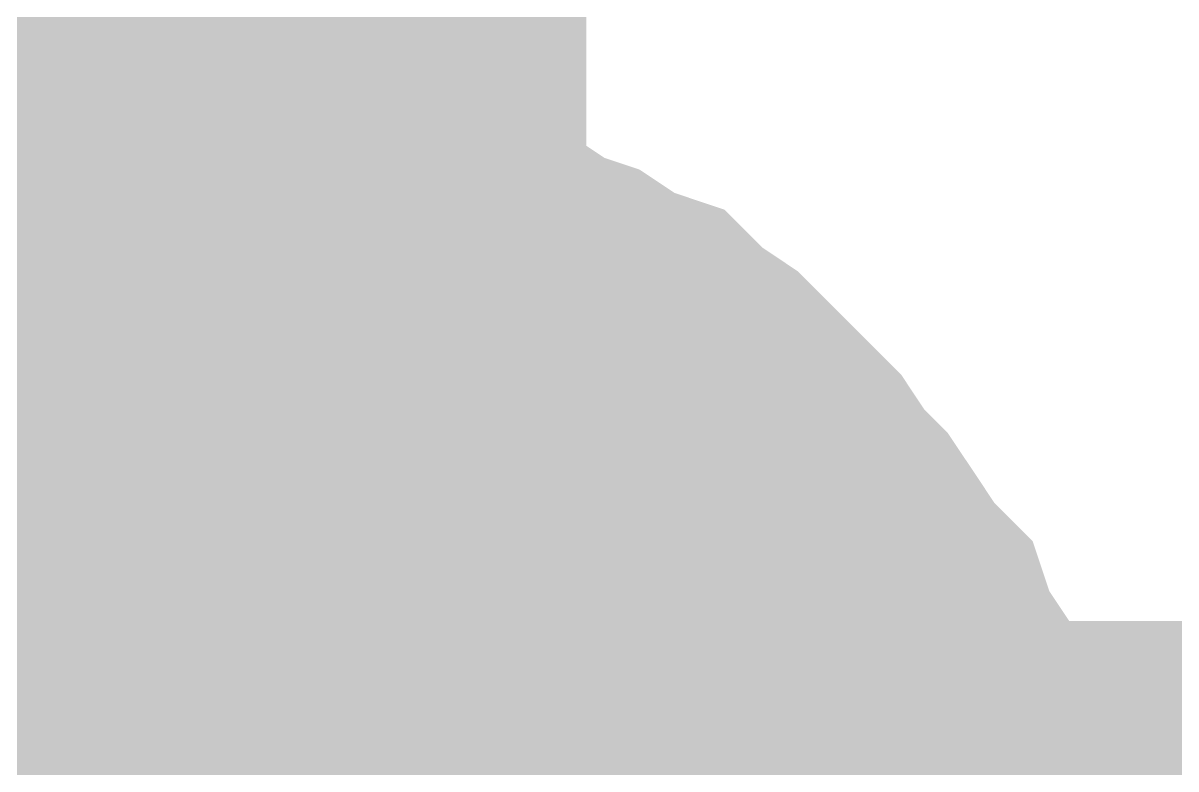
# Model space of a CAD drawing. Header units: inches. Extents: x 0 to 841, y 0 to 594.
# Drawn here: x 147.357 to 148.468, y 537.725 to 538.444 of the extents above; entities that cross this region are included whole.
import ezdxf

# ---------------------------------------------------------------- set-up
doc = ezdxf.new("R2010")
doc.units = ezdxf.units.IN
doc.layers.add('Sheet', color=255, linetype='Continuous')

msp = doc.modelspace()

# ---------------------------------------------------------------- linework, layer by layer
at = {"layer": 'Sheet'}
for points in [[(155.0262, 547.4983, 0.7493, 0.7493, 0), (147.5253, 547.4983, 0.7493, 0.7493, 0), (147.5253, 537.4927, 0.7493, 0.7493, 0)], [(147.1885, 538.1777, 0.2997, 0.2997, 0), (147.2222, 538.2002, 0.2997, 0.2997, 0), (147.2558, 538.2114, 0.2997, 0.2997, 0), (147.3008, 538.2227, 0.2997, 0.2997, 0), (147.3345, 538.2339, 0.2997, 0.2997, 0), (147.3681, 538.2451, 0.2997, 0.2997, 0), (147.4131, 538.2451, 0.2997, 0.2997, 0), (147.4467, 538.2564, 0.2997, 0.2997, 0), (147.4804, 538.2564, 0.2997, 0.2997, 0), (147.5253, 538.2564, 0.2997, 0.2997, 0)], [(147.1885, 538.1777, 0.2997, 0.2997, 0), (147.2222, 538.2002, 0.2997, 0.2997, 0), (147.2558, 538.2114, 0.2997, 0.2997, 0), (147.3008, 538.2227, 0.2997, 0.2997, 0), (147.3345, 538.2339, 0.2997, 0.2997, 0), (147.3681, 538.2451, 0.2997, 0.2997, 0), (147.4131, 538.2451, 0.2997, 0.2997, 0), (147.4467, 538.2564, 0.2997, 0.2997, 0), (147.4804, 538.2564, 0.2997, 0.2997, 0), (147.5253, 538.2564, 0.2997, 0.2997, 0)], [(147.1885, 538.1777, 0.2997, 0.2997, 0), (147.2222, 538.2002, 0.2997, 0.2997, 0), (147.2558, 538.2114, 0.2997, 0.2997, 0), (147.3008, 538.2227, 0.2997, 0.2997, 0), (147.3345, 538.2339, 0.2997, 0.2997, 0), (147.3681, 538.2451, 0.2997, 0.2997, 0), (147.4131, 538.2451, 0.2997, 0.2997, 0), (147.4467, 538.2564, 0.2997, 0.2997, 0), (147.4804, 538.2564, 0.2997, 0.2997, 0), (147.5253, 538.2564, 0.2997, 0.2997, 0)], [(147.1885, 538.1777, 0.2997, 0.2997, 0), (147.2222, 538.2002, 0.2997, 0.2997, 0), (147.2558, 538.2114, 0.2997, 0.2997, 0), (147.3008, 538.2227, 0.2997, 0.2997, 0), (147.3345, 538.2339, 0.2997, 0.2997, 0), (147.3681, 538.2451, 0.2997, 0.2997, 0), (147.4131, 538.2451, 0.2997, 0.2997, 0), (147.4467, 538.2564, 0.2997, 0.2997, 0), (147.4804, 538.2564, 0.2997, 0.2997, 0), (147.5253, 538.2564, 0.2997, 0.2997, 0)], [(147.5253, 538.2564, 0.2997, 0.2997, 0), (147.5253, 538.2564, 0.2997, 0.2997, 0)], [(147.5253, 538.2564, 0.2997, 0.2997, 0), (147.559, 538.2564, 0.2997, 0.2997, 0), (147.6039, 538.2564, 0.2997, 0.2997, 0), (147.6376, 538.2451, 0.2997, 0.2997, 0), (147.6825, 538.2451, 0.2997, 0.2997, 0), (147.7162, 538.2339, 0.2997, 0.2997, 0), (147.7499, 538.2227, 0.2997, 0.2997, 0), (147.7836, 538.2114, 0.2997, 0.2997, 0), (147.8173, 538.2002, 0.2997, 0.2997, 0), (147.851, 538.1777, 0.2997, 0.2997, 0), (147.8847, 538.1665, 0.2997, 0.2997, 0), (147.9184, 538.1441, 0.2997, 0.2997, 0), (147.952, 538.1328, 0.2997, 0.2997, 0), (147.9745, 538.1104, 0.2997, 0.2997, 0), (148.0082, 538.0879, 0.2997, 0.2997, 0), (148.0419, 538.0542, 0.2997, 0.2997, 0), (148.0643, 538.0318, 0.2997, 0.2997, 0), (148.0868, 538.0093, 0.2997, 0.2997, 0), (148.1092, 537.9756, 0.2997, 0.2997, 0), (148.1317, 537.9532, 0.2997, 0.2997, 0), (148.1542, 537.9195, 0.2997, 0.2997, 0), (148.1766, 537.8858, 0.2997, 0.2997, 0), (148.1991, 537.8633, 0.2997, 0.2997, 0), (148.2103, 537.8296, 0.2997, 0.2997, 0), (148.2328, 537.7959, 0.2997, 0.2997, 0), (148.244, 537.7623, 0.2997, 0.2997, 0), (148.2552, 537.7173, 0.2997, 0.2997, 0), (148.2664, 537.6836, 0.2997, 0.2997, 0), (148.2777, 537.65, 0.2997, 0.2997, 0), (148.2777, 537.605, 0.2997, 0.2997, 0), (148.2889, 537.5713, 0.2997, 0.2997, 0)], [(147.5253, 538.2564, 0.2997, 0.2997, 0), (147.5253, 538.2564, 0.2997, 0.2997, 0)], [(147.5253, 538.2564, 0.2997, 0.2997, 0), (147.559, 538.2564, 0.2997, 0.2997, 0), (147.6039, 538.2564, 0.2997, 0.2997, 0), (147.6376, 538.2451, 0.2997, 0.2997, 0), (147.6825, 538.2451, 0.2997, 0.2997, 0), (147.7162, 538.2339, 0.2997, 0.2997, 0), (147.7499, 538.2227, 0.2997, 0.2997, 0), (147.7836, 538.2114, 0.2997, 0.2997, 0), (147.8173, 538.2002, 0.2997, 0.2997, 0), (147.851, 538.1777, 0.2997, 0.2997, 0), (147.8847, 538.1665, 0.2997, 0.2997, 0), (147.9184, 538.1441, 0.2997, 0.2997, 0), (147.952, 538.1328, 0.2997, 0.2997, 0), (147.9745, 538.1104, 0.2997, 0.2997, 0), (148.0082, 538.0879, 0.2997, 0.2997, 0), (148.0419, 538.0542, 0.2997, 0.2997, 0), (148.0643, 538.0318, 0.2997, 0.2997, 0), (148.0868, 538.0093, 0.2997, 0.2997, 0), (148.1092, 537.9756, 0.2997, 0.2997, 0), (148.1317, 537.9532, 0.2997, 0.2997, 0), (148.1542, 537.9195, 0.2997, 0.2997, 0), (148.1766, 537.8858, 0.2997, 0.2997, 0), (148.1991, 537.8633, 0.2997, 0.2997, 0), (148.2103, 537.8296, 0.2997, 0.2997, 0), (148.2328, 537.7959, 0.2997, 0.2997, 0), (148.244, 537.7623, 0.2997, 0.2997, 0), (148.2552, 537.7173, 0.2997, 0.2997, 0), (148.2664, 537.6836, 0.2997, 0.2997, 0), (148.2777, 537.65, 0.2997, 0.2997, 0), (148.2777, 537.605, 0.2997, 0.2997, 0), (148.2889, 537.5713, 0.2997, 0.2997, 0)], [(147.5253, 538.2564, 0.2997, 0.2997, 0), (147.5253, 538.2564, 0.2997, 0.2997, 0)], [(147.5253, 538.2564, 0.2997, 0.2997, 0), (147.559, 538.2564, 0.2997, 0.2997, 0), (147.6039, 538.2564, 0.2997, 0.2997, 0), (147.6376, 538.2451, 0.2997, 0.2997, 0), (147.6825, 538.2451, 0.2997, 0.2997, 0), (147.7162, 538.2339, 0.2997, 0.2997, 0), (147.7499, 538.2227, 0.2997, 0.2997, 0), (147.7836, 538.2114, 0.2997, 0.2997, 0), (147.8173, 538.2002, 0.2997, 0.2997, 0), (147.851, 538.1777, 0.2997, 0.2997, 0), (147.8847, 538.1665, 0.2997, 0.2997, 0), (147.9184, 538.1441, 0.2997, 0.2997, 0), (147.952, 538.1328, 0.2997, 0.2997, 0), (147.9745, 538.1104, 0.2997, 0.2997, 0), (148.0082, 538.0879, 0.2997, 0.2997, 0), (148.0419, 538.0542, 0.2997, 0.2997, 0), (148.0643, 538.0318, 0.2997, 0.2997, 0), (148.0868, 538.0093, 0.2997, 0.2997, 0), (148.1092, 537.9756, 0.2997, 0.2997, 0), (148.1317, 537.9532, 0.2997, 0.2997, 0), (148.1542, 537.9195, 0.2997, 0.2997, 0), (148.1766, 537.8858, 0.2997, 0.2997, 0), (148.1991, 537.8633, 0.2997, 0.2997, 0), (148.2103, 537.8296, 0.2997, 0.2997, 0), (148.2328, 537.7959, 0.2997, 0.2997, 0), (148.244, 537.7623, 0.2997, 0.2997, 0), (148.2552, 537.7173, 0.2997, 0.2997, 0), (148.2664, 537.6836, 0.2997, 0.2997, 0), (148.2777, 537.65, 0.2997, 0.2997, 0), (148.2777, 537.605, 0.2997, 0.2997, 0), (148.2889, 537.5713, 0.2997, 0.2997, 0)], [(147.5253, 538.2564, 0.2997, 0.2997, 0), (147.5253, 538.2564, 0.2997, 0.2997, 0)], [(147.5253, 538.2564, 0.2997, 0.2997, 0), (147.559, 538.2564, 0.2997, 0.2997, 0), (147.6039, 538.2564, 0.2997, 0.2997, 0), (147.6376, 538.2451, 0.2997, 0.2997, 0), (147.6825, 538.2451, 0.2997, 0.2997, 0), (147.7162, 538.2339, 0.2997, 0.2997, 0), (147.7499, 538.2227, 0.2997, 0.2997, 0), (147.7836, 538.2114, 0.2997, 0.2997, 0), (147.8173, 538.2002, 0.2997, 0.2997, 0), (147.851, 538.1777, 0.2997, 0.2997, 0), (147.8847, 538.1665, 0.2997, 0.2997, 0), (147.9184, 538.1441, 0.2997, 0.2997, 0), (147.952, 538.1328, 0.2997, 0.2997, 0), (147.9745, 538.1104, 0.2997, 0.2997, 0), (148.0082, 538.0879, 0.2997, 0.2997, 0), (148.0419, 538.0542, 0.2997, 0.2997, 0), (148.0643, 538.0318, 0.2997, 0.2997, 0), (148.0868, 538.0093, 0.2997, 0.2997, 0), (148.1092, 537.9756, 0.2997, 0.2997, 0), (148.1317, 537.9532, 0.2997, 0.2997, 0), (148.1542, 537.9195, 0.2997, 0.2997, 0), (148.1766, 537.8858, 0.2997, 0.2997, 0), (148.1991, 537.8633, 0.2997, 0.2997, 0), (148.2103, 537.8296, 0.2997, 0.2997, 0), (148.2328, 537.7959, 0.2997, 0.2997, 0), (148.244, 537.7623, 0.2997, 0.2997, 0), (148.2552, 537.7173, 0.2997, 0.2997, 0), (148.2664, 537.6836, 0.2997, 0.2997, 0), (148.2777, 537.65, 0.2997, 0.2997, 0), (148.2777, 537.605, 0.2997, 0.2997, 0), (148.2889, 537.5713, 0.2997, 0.2997, 0)], [(147.3008, 538.2227, 0.0991, 0.0991, 0), (147.3345, 538.2339, 0.0991, 0.0991, 0), (147.3681, 538.2451, 0.0991, 0.0991, 0), (147.4131, 538.2451, 0.0991, 0.0991, 0), (147.4467, 538.2564, 0.0991, 0.0991, 0), (147.4804, 538.2564, 0.0991, 0.0991, 0), (147.5253, 538.2564, 0.0991, 0.0991, 0)], [(147.3008, 538.2227, 0.0991, 0.0991, 0), (147.3345, 538.2339, 0.0991, 0.0991, 0), (147.3681, 538.2451, 0.0991, 0.0991, 0), (147.4131, 538.2451, 0.0991, 0.0991, 0), (147.4467, 538.2564, 0.0991, 0.0991, 0), (147.4804, 538.2564, 0.0991, 0.0991, 0), (147.5253, 538.2564, 0.0991, 0.0991, 0)], [(147.3008, 538.2227, 0.0991, 0.0991, 0), (147.3345, 538.2339, 0.0991, 0.0991, 0), (147.3681, 538.2451, 0.0991, 0.0991, 0), (147.4131, 538.2451, 0.0991, 0.0991, 0), (147.4467, 538.2564, 0.0991, 0.0991, 0), (147.4804, 538.2564, 0.0991, 0.0991, 0), (147.5253, 538.2564, 0.0991, 0.0991, 0)], [(147.3008, 538.2227, 0.0991, 0.0991, 0), (147.3345, 538.2339, 0.0991, 0.0991, 0), (147.3681, 538.2451, 0.0991, 0.0991, 0), (147.4131, 538.2451, 0.0991, 0.0991, 0), (147.4467, 538.2564, 0.0991, 0.0991, 0), (147.4804, 538.2564, 0.0991, 0.0991, 0), (147.5253, 538.2564, 0.0991, 0.0991, 0)], [(147.5253, 538.2564, 0.0991, 0.0991, 0), (147.5253, 538.2564, 0.0991, 0.0991, 0)], [(147.5253, 538.2564, 0.0991, 0.0991, 0), (147.559, 538.2564, 0.0991, 0.0991, 0), (147.6039, 538.2564, 0.0991, 0.0991, 0), (147.6376, 538.2451, 0.0991, 0.0991, 0), (147.6825, 538.2451, 0.0991, 0.0991, 0), (147.7162, 538.2339, 0.0991, 0.0991, 0), (147.7499, 538.2227, 0.0991, 0.0991, 0), (147.7836, 538.2114, 0.0991, 0.0991, 0), (147.8173, 538.2002, 0.0991, 0.0991, 0), (147.851, 538.1777, 0.0991, 0.0991, 0), (147.8847, 538.1665, 0.0991, 0.0991, 0), (147.9184, 538.1441, 0.0991, 0.0991, 0), (147.952, 538.1328, 0.0991, 0.0991, 0), (147.9745, 538.1104, 0.0991, 0.0991, 0), (148.0082, 538.0879, 0.0991, 0.0991, 0), (148.0419, 538.0542, 0.0991, 0.0991, 0), (148.0643, 538.0318, 0.0991, 0.0991, 0), (148.0868, 538.0093, 0.0991, 0.0991, 0), (148.1092, 537.9756, 0.0991, 0.0991, 0), (148.1317, 537.9532, 0.0991, 0.0991, 0), (148.1542, 537.9195, 0.0991, 0.0991, 0), (148.1766, 537.8858, 0.0991, 0.0991, 0), (148.1991, 537.8633, 0.0991, 0.0991, 0), (148.2103, 537.8296, 0.0991, 0.0991, 0), (148.2328, 537.7959, 0.0991, 0.0991, 0), (148.244, 537.7623, 0.0991, 0.0991, 0), (148.2552, 537.7173, 0.0991, 0.0991, 0), (148.2664, 537.6836, 0.0991, 0.0991, 0), (148.2777, 537.65, 0.0991, 0.0991, 0)], [(147.5253, 538.2564, 0.0991, 0.0991, 0), (147.5253, 538.2564, 0.0991, 0.0991, 0)], [(147.5253, 538.2564, 0.0991, 0.0991, 0), (147.559, 538.2564, 0.0991, 0.0991, 0), (147.6039, 538.2564, 0.0991, 0.0991, 0), (147.6376, 538.2451, 0.0991, 0.0991, 0), (147.6825, 538.2451, 0.0991, 0.0991, 0), (147.7162, 538.2339, 0.0991, 0.0991, 0), (147.7499, 538.2227, 0.0991, 0.0991, 0), (147.7836, 538.2114, 0.0991, 0.0991, 0), (147.8173, 538.2002, 0.0991, 0.0991, 0), (147.851, 538.1777, 0.0991, 0.0991, 0), (147.8847, 538.1665, 0.0991, 0.0991, 0), (147.9184, 538.1441, 0.0991, 0.0991, 0), (147.952, 538.1328, 0.0991, 0.0991, 0), (147.9745, 538.1104, 0.0991, 0.0991, 0), (148.0082, 538.0879, 0.0991, 0.0991, 0), (148.0419, 538.0542, 0.0991, 0.0991, 0), (148.0643, 538.0318, 0.0991, 0.0991, 0), (148.0868, 538.0093, 0.0991, 0.0991, 0), (148.1092, 537.9756, 0.0991, 0.0991, 0), (148.1317, 537.9532, 0.0991, 0.0991, 0), (148.1542, 537.9195, 0.0991, 0.0991, 0), (148.1766, 537.8858, 0.0991, 0.0991, 0), (148.1991, 537.8633, 0.0991, 0.0991, 0), (148.2103, 537.8296, 0.0991, 0.0991, 0), (148.2328, 537.7959, 0.0991, 0.0991, 0), (148.244, 537.7623, 0.0991, 0.0991, 0), (148.2552, 537.7173, 0.0991, 0.0991, 0), (148.2664, 537.6836, 0.0991, 0.0991, 0), (148.2777, 537.65, 0.0991, 0.0991, 0)], [(147.5253, 538.2564, 0.0991, 0.0991, 0), (147.5253, 538.2564, 0.0991, 0.0991, 0)], [(147.5253, 538.2564, 0.0991, 0.0991, 0), (147.559, 538.2564, 0.0991, 0.0991, 0), (147.6039, 538.2564, 0.0991, 0.0991, 0), (147.6376, 538.2451, 0.0991, 0.0991, 0), (147.6825, 538.2451, 0.0991, 0.0991, 0), (147.7162, 538.2339, 0.0991, 0.0991, 0), (147.7499, 538.2227, 0.0991, 0.0991, 0), (147.7836, 538.2114, 0.0991, 0.0991, 0), (147.8173, 538.2002, 0.0991, 0.0991, 0), (147.851, 538.1777, 0.0991, 0.0991, 0), (147.8847, 538.1665, 0.0991, 0.0991, 0), (147.9184, 538.1441, 0.0991, 0.0991, 0), (147.952, 538.1328, 0.0991, 0.0991, 0), (147.9745, 538.1104, 0.0991, 0.0991, 0), (148.0082, 538.0879, 0.0991, 0.0991, 0), (148.0419, 538.0542, 0.0991, 0.0991, 0), (148.0643, 538.0318, 0.0991, 0.0991, 0), (148.0868, 538.0093, 0.0991, 0.0991, 0), (148.1092, 537.9756, 0.0991, 0.0991, 0), (148.1317, 537.9532, 0.0991, 0.0991, 0), (148.1542, 537.9195, 0.0991, 0.0991, 0), (148.1766, 537.8858, 0.0991, 0.0991, 0), (148.1991, 537.8633, 0.0991, 0.0991, 0), (148.2103, 537.8296, 0.0991, 0.0991, 0), (148.2328, 537.7959, 0.0991, 0.0991, 0), (148.244, 537.7623, 0.0991, 0.0991, 0), (148.2552, 537.7173, 0.0991, 0.0991, 0), (148.2664, 537.6836, 0.0991, 0.0991, 0), (148.2777, 537.65, 0.0991, 0.0991, 0)], [(147.5253, 538.2564, 0.0991, 0.0991, 0), (147.5253, 538.2564, 0.0991, 0.0991, 0)], [(147.5253, 538.2564, 0.0991, 0.0991, 0), (147.559, 538.2564, 0.0991, 0.0991, 0), (147.6039, 538.2564, 0.0991, 0.0991, 0), (147.6376, 538.2451, 0.0991, 0.0991, 0), (147.6825, 538.2451, 0.0991, 0.0991, 0), (147.7162, 538.2339, 0.0991, 0.0991, 0), (147.7499, 538.2227, 0.0991, 0.0991, 0), (147.7836, 538.2114, 0.0991, 0.0991, 0), (147.8173, 538.2002, 0.0991, 0.0991, 0), (147.851, 538.1777, 0.0991, 0.0991, 0), (147.8847, 538.1665, 0.0991, 0.0991, 0), (147.9184, 538.1441, 0.0991, 0.0991, 0), (147.952, 538.1328, 0.0991, 0.0991, 0), (147.9745, 538.1104, 0.0991, 0.0991, 0), (148.0082, 538.0879, 0.0991, 0.0991, 0), (148.0419, 538.0542, 0.0991, 0.0991, 0), (148.0643, 538.0318, 0.0991, 0.0991, 0), (148.0868, 538.0093, 0.0991, 0.0991, 0), (148.1092, 537.9756, 0.0991, 0.0991, 0), (148.1317, 537.9532, 0.0991, 0.0991, 0), (148.1542, 537.9195, 0.0991, 0.0991, 0), (148.1766, 537.8858, 0.0991, 0.0991, 0), (148.1991, 537.8633, 0.0991, 0.0991, 0), (148.2103, 537.8296, 0.0991, 0.0991, 0), (148.2328, 537.7959, 0.0991, 0.0991, 0), (148.244, 537.7623, 0.0991, 0.0991, 0), (148.2552, 537.7173, 0.0991, 0.0991, 0), (148.2664, 537.6836, 0.0991, 0.0991, 0), (148.2777, 537.65, 0.0991, 0.0991, 0)], [(147.1997, 537.8858, 0.2997, 0.2997, 0), (147.2222, 537.897, 0.2997, 0.2997, 0), (147.2334, 537.9082, 0.2997, 0.2997, 0), (147.2558, 537.9307, 0.2997, 0.2997, 0), (147.2783, 537.9419, 0.2997, 0.2997, 0), (147.3008, 537.9532, 0.2997, 0.2997, 0), (147.3232, 537.9532, 0.2997, 0.2997, 0), (147.3457, 537.9644, 0.2997, 0.2997, 0), (147.3681, 537.9756, 0.2997, 0.2997, 0), (147.4018, 537.9868, 0.2997, 0.2997, 0), (147.4243, 537.9868, 0.2997, 0.2997, 0), (147.4467, 537.9868, 0.2997, 0.2997, 0), (147.4692, 537.9981, 0.2997, 0.2997, 0), (147.5029, 537.9981, 0.2997, 0.2997, 0), (147.5253, 537.9981, 0.2997, 0.2997, 0)], [(147.1997, 537.8858, 0.2997, 0.2997, 0), (147.2222, 537.897, 0.2997, 0.2997, 0), (147.2334, 537.9082, 0.2997, 0.2997, 0), (147.2558, 537.9307, 0.2997, 0.2997, 0), (147.2783, 537.9419, 0.2997, 0.2997, 0), (147.3008, 537.9532, 0.2997, 0.2997, 0), (147.3232, 537.9532, 0.2997, 0.2997, 0), (147.3457, 537.9644, 0.2997, 0.2997, 0), (147.3681, 537.9756, 0.2997, 0.2997, 0), (147.4018, 537.9868, 0.2997, 0.2997, 0), (147.4243, 537.9868, 0.2997, 0.2997, 0), (147.4467, 537.9868, 0.2997, 0.2997, 0), (147.4692, 537.9981, 0.2997, 0.2997, 0), (147.5029, 537.9981, 0.2997, 0.2997, 0), (147.5253, 537.9981, 0.2997, 0.2997, 0)], [(147.1997, 537.8858, 0.2997, 0.2997, 0), (147.2222, 537.897, 0.2997, 0.2997, 0), (147.2334, 537.9082, 0.2997, 0.2997, 0), (147.2558, 537.9307, 0.2997, 0.2997, 0), (147.2783, 537.9419, 0.2997, 0.2997, 0), (147.3008, 537.9532, 0.2997, 0.2997, 0), (147.3232, 537.9532, 0.2997, 0.2997, 0), (147.3457, 537.9644, 0.2997, 0.2997, 0), (147.3681, 537.9756, 0.2997, 0.2997, 0), (147.4018, 537.9868, 0.2997, 0.2997, 0), (147.4243, 537.9868, 0.2997, 0.2997, 0), (147.4467, 537.9868, 0.2997, 0.2997, 0), (147.4692, 537.9981, 0.2997, 0.2997, 0), (147.5029, 537.9981, 0.2997, 0.2997, 0), (147.5253, 537.9981, 0.2997, 0.2997, 0)], [(147.5253, 537.9981, 0.2997, 0.2997, 0), (147.5253, 537.9981, 0.2997, 0.2997, 0)], [(147.5253, 537.9981, 0.2997, 0.2997, 0), (147.5478, 537.9981, 0.2997, 0.2997, 0), (147.5815, 537.9981, 0.2997, 0.2997, 0), (147.6039, 537.9868, 0.2997, 0.2997, 0), (147.6264, 537.9868, 0.2997, 0.2997, 0), (147.6489, 537.9868, 0.2997, 0.2997, 0), (147.6713, 537.9756, 0.2997, 0.2997, 0), (147.705, 537.9644, 0.2997, 0.2997, 0), (147.7275, 537.9532, 0.2997, 0.2997, 0), (147.7499, 537.9532, 0.2997, 0.2997, 0), (147.7724, 537.9419, 0.2997, 0.2997, 0), (147.7836, 537.9307, 0.2997, 0.2997, 0), (147.8061, 537.9082, 0.2997, 0.2997, 0), (147.8285, 537.897, 0.2997, 0.2997, 0), (147.851, 537.8858, 0.2997, 0.2997, 0), (147.8622, 537.8633, 0.2997, 0.2997, 0), (147.8847, 537.8521, 0.2997, 0.2997, 0), (147.8959, 537.8296, 0.2997, 0.2997, 0), (147.9184, 537.8184, 0.2997, 0.2997, 0), (147.9296, 537.7959, 0.2997, 0.2997, 0), (147.9408, 537.7735, 0.2997, 0.2997, 0), (147.9633, 537.751, 0.2997, 0.2997, 0), (147.9745, 537.7398, 0.2997, 0.2997, 0), (147.9857, 537.7173, 0.2997, 0.2997, 0), (147.9857, 537.6949, 0.2997, 0.2997, 0), (147.997, 537.6724, 0.2997, 0.2997, 0), (148.0082, 537.6387, 0.2997, 0.2997, 0), (148.0194, 537.6163, 0.2997, 0.2997, 0), (148.0194, 537.5938, 0.2997, 0.2997, 0), (148.0194, 537.5713, 0.2997, 0.2997, 0)], [(147.5253, 537.9981, 0.2997, 0.2997, 0), (147.5253, 537.9981, 0.2997, 0.2997, 0)], [(147.5253, 537.9981, 0.2997, 0.2997, 0), (147.5478, 537.9981, 0.2997, 0.2997, 0), (147.5815, 537.9981, 0.2997, 0.2997, 0), (147.6039, 537.9868, 0.2997, 0.2997, 0), (147.6264, 537.9868, 0.2997, 0.2997, 0), (147.6489, 537.9868, 0.2997, 0.2997, 0), (147.6713, 537.9756, 0.2997, 0.2997, 0), (147.705, 537.9644, 0.2997, 0.2997, 0), (147.7275, 537.9532, 0.2997, 0.2997, 0), (147.7499, 537.9532, 0.2997, 0.2997, 0), (147.7724, 537.9419, 0.2997, 0.2997, 0), (147.7836, 537.9307, 0.2997, 0.2997, 0), (147.8061, 537.9082, 0.2997, 0.2997, 0), (147.8285, 537.897, 0.2997, 0.2997, 0), (147.851, 537.8858, 0.2997, 0.2997, 0), (147.8622, 537.8633, 0.2997, 0.2997, 0), (147.8847, 537.8521, 0.2997, 0.2997, 0), (147.8959, 537.8296, 0.2997, 0.2997, 0), (147.9184, 537.8184, 0.2997, 0.2997, 0), (147.9296, 537.7959, 0.2997, 0.2997, 0), (147.9408, 537.7735, 0.2997, 0.2997, 0), (147.9633, 537.751, 0.2997, 0.2997, 0), (147.9745, 537.7398, 0.2997, 0.2997, 0), (147.9857, 537.7173, 0.2997, 0.2997, 0), (147.9857, 537.6949, 0.2997, 0.2997, 0), (147.997, 537.6724, 0.2997, 0.2997, 0), (148.0082, 537.6387, 0.2997, 0.2997, 0), (148.0194, 537.6163, 0.2997, 0.2997, 0), (148.0194, 537.5938, 0.2997, 0.2997, 0), (148.0194, 537.5713, 0.2997, 0.2997, 0)], [(147.5253, 537.9981, 0.2997, 0.2997, 0), (147.5253, 537.9981, 0.2997, 0.2997, 0)], [(147.5253, 537.9981, 0.2997, 0.2997, 0), (147.5478, 537.9981, 0.2997, 0.2997, 0), (147.5815, 537.9981, 0.2997, 0.2997, 0), (147.6039, 537.9868, 0.2997, 0.2997, 0), (147.6264, 537.9868, 0.2997, 0.2997, 0), (147.6489, 537.9868, 0.2997, 0.2997, 0), (147.6713, 537.9756, 0.2997, 0.2997, 0), (147.705, 537.9644, 0.2997, 0.2997, 0), (147.7275, 537.9532, 0.2997, 0.2997, 0), (147.7499, 537.9532, 0.2997, 0.2997, 0), (147.7724, 537.9419, 0.2997, 0.2997, 0), (147.7836, 537.9307, 0.2997, 0.2997, 0), (147.8061, 537.9082, 0.2997, 0.2997, 0), (147.8285, 537.897, 0.2997, 0.2997, 0), (147.851, 537.8858, 0.2997, 0.2997, 0), (147.8622, 537.8633, 0.2997, 0.2997, 0), (147.8847, 537.8521, 0.2997, 0.2997, 0), (147.8959, 537.8296, 0.2997, 0.2997, 0), (147.9184, 537.8184, 0.2997, 0.2997, 0), (147.9296, 537.7959, 0.2997, 0.2997, 0), (147.9408, 537.7735, 0.2997, 0.2997, 0), (147.9633, 537.751, 0.2997, 0.2997, 0), (147.9745, 537.7398, 0.2997, 0.2997, 0), (147.9857, 537.7173, 0.2997, 0.2997, 0), (147.9857, 537.6949, 0.2997, 0.2997, 0), (147.997, 537.6724, 0.2997, 0.2997, 0), (148.0082, 537.6387, 0.2997, 0.2997, 0), (148.0194, 537.6163, 0.2997, 0.2997, 0), (148.0194, 537.5938, 0.2997, 0.2997, 0), (148.0194, 537.5713, 0.2997, 0.2997, 0)], [(147.3008, 537.9532, 0.0991, 0.0991, 0), (147.3232, 537.9532, 0.0991, 0.0991, 0), (147.3457, 537.9644, 0.0991, 0.0991, 0), (147.3681, 537.9756, 0.0991, 0.0991, 0), (147.4018, 537.9868, 0.0991, 0.0991, 0), (147.4243, 537.9868, 0.0991, 0.0991, 0), (147.4467, 537.9868, 0.0991, 0.0991, 0), (147.4692, 537.9981, 0.0991, 0.0991, 0), (147.5029, 537.9981, 0.0991, 0.0991, 0), (147.5253, 537.9981, 0.0991, 0.0991, 0)], [(147.3008, 537.9532, 0.0991, 0.0991, 0), (147.3232, 537.9532, 0.0991, 0.0991, 0), (147.3457, 537.9644, 0.0991, 0.0991, 0), (147.3681, 537.9756, 0.0991, 0.0991, 0), (147.4018, 537.9868, 0.0991, 0.0991, 0), (147.4243, 537.9868, 0.0991, 0.0991, 0), (147.4467, 537.9868, 0.0991, 0.0991, 0), (147.4692, 537.9981, 0.0991, 0.0991, 0), (147.5029, 537.9981, 0.0991, 0.0991, 0), (147.5253, 537.9981, 0.0991, 0.0991, 0)], [(147.3008, 537.9532, 0.0991, 0.0991, 0), (147.3232, 537.9532, 0.0991, 0.0991, 0), (147.3457, 537.9644, 0.0991, 0.0991, 0), (147.3681, 537.9756, 0.0991, 0.0991, 0), (147.4018, 537.9868, 0.0991, 0.0991, 0), (147.4243, 537.9868, 0.0991, 0.0991, 0), (147.4467, 537.9868, 0.0991, 0.0991, 0), (147.4692, 537.9981, 0.0991, 0.0991, 0), (147.5029, 537.9981, 0.0991, 0.0991, 0), (147.5253, 537.9981, 0.0991, 0.0991, 0)], [(147.5253, 537.9981, 0.0991, 0.0991, 0), (147.5253, 537.9981, 0.0991, 0.0991, 0)], [(147.5253, 537.9981, 0.0991, 0.0991, 0), (147.5478, 537.9981, 0.0991, 0.0991, 0), (147.5815, 537.9981, 0.0991, 0.0991, 0), (147.6039, 537.9868, 0.0991, 0.0991, 0), (147.6264, 537.9868, 0.0991, 0.0991, 0), (147.6489, 537.9868, 0.0991, 0.0991, 0), (147.6713, 537.9756, 0.0991, 0.0991, 0), (147.705, 537.9644, 0.0991, 0.0991, 0), (147.7275, 537.9532, 0.0991, 0.0991, 0), (147.7499, 537.9532, 0.0991, 0.0991, 0), (147.7724, 537.9419, 0.0991, 0.0991, 0), (147.7836, 537.9307, 0.0991, 0.0991, 0), (147.8061, 537.9082, 0.0991, 0.0991, 0), (147.8285, 537.897, 0.0991, 0.0991, 0), (147.851, 537.8858, 0.0991, 0.0991, 0), (147.8622, 537.8633, 0.0991, 0.0991, 0), (147.8847, 537.8521, 0.0991, 0.0991, 0), (147.8959, 537.8296, 0.0991, 0.0991, 0), (147.9184, 537.8184, 0.0991, 0.0991, 0), (147.9296, 537.7959, 0.0991, 0.0991, 0), (147.9408, 537.7735, 0.0991, 0.0991, 0), (147.9633, 537.751, 0.0991, 0.0991, 0), (147.9745, 537.7398, 0.0991, 0.0991, 0), (147.9857, 537.7173, 0.0991, 0.0991, 0), (147.9857, 537.6949, 0.0991, 0.0991, 0), (147.997, 537.6724, 0.0991, 0.0991, 0)], [(147.5253, 537.9981, 0.0991, 0.0991, 0), (147.5253, 537.9981, 0.0991, 0.0991, 0)], [(147.5253, 537.9981, 0.0991, 0.0991, 0), (147.5478, 537.9981, 0.0991, 0.0991, 0), (147.5815, 537.9981, 0.0991, 0.0991, 0), (147.6039, 537.9868, 0.0991, 0.0991, 0), (147.6264, 537.9868, 0.0991, 0.0991, 0), (147.6489, 537.9868, 0.0991, 0.0991, 0), (147.6713, 537.9756, 0.0991, 0.0991, 0), (147.705, 537.9644, 0.0991, 0.0991, 0), (147.7275, 537.9532, 0.0991, 0.0991, 0), (147.7499, 537.9532, 0.0991, 0.0991, 0), (147.7724, 537.9419, 0.0991, 0.0991, 0), (147.7836, 537.9307, 0.0991, 0.0991, 0), (147.8061, 537.9082, 0.0991, 0.0991, 0), (147.8285, 537.897, 0.0991, 0.0991, 0), (147.851, 537.8858, 0.0991, 0.0991, 0), (147.8622, 537.8633, 0.0991, 0.0991, 0), (147.8847, 537.8521, 0.0991, 0.0991, 0), (147.8959, 537.8296, 0.0991, 0.0991, 0), (147.9184, 537.8184, 0.0991, 0.0991, 0), (147.9296, 537.7959, 0.0991, 0.0991, 0), (147.9408, 537.7735, 0.0991, 0.0991, 0), (147.9633, 537.751, 0.0991, 0.0991, 0), (147.9745, 537.7398, 0.0991, 0.0991, 0), (147.9857, 537.7173, 0.0991, 0.0991, 0), (147.9857, 537.6949, 0.0991, 0.0991, 0), (147.997, 537.6724, 0.0991, 0.0991, 0)], [(147.5253, 537.9981, 0.0991, 0.0991, 0), (147.5253, 537.9981, 0.0991, 0.0991, 0)], [(147.5253, 537.9981, 0.0991, 0.0991, 0), (147.5478, 537.9981, 0.0991, 0.0991, 0), (147.5815, 537.9981, 0.0991, 0.0991, 0), (147.6039, 537.9868, 0.0991, 0.0991, 0), (147.6264, 537.9868, 0.0991, 0.0991, 0), (147.6489, 537.9868, 0.0991, 0.0991, 0), (147.6713, 537.9756, 0.0991, 0.0991, 0), (147.705, 537.9644, 0.0991, 0.0991, 0), (147.7275, 537.9532, 0.0991, 0.0991, 0), (147.7499, 537.9532, 0.0991, 0.0991, 0), (147.7724, 537.9419, 0.0991, 0.0991, 0), (147.7836, 537.9307, 0.0991, 0.0991, 0), (147.8061, 537.9082, 0.0991, 0.0991, 0), (147.8285, 537.897, 0.0991, 0.0991, 0), (147.851, 537.8858, 0.0991, 0.0991, 0), (147.8622, 537.8633, 0.0991, 0.0991, 0), (147.8847, 537.8521, 0.0991, 0.0991, 0), (147.8959, 537.8296, 0.0991, 0.0991, 0), (147.9184, 537.8184, 0.0991, 0.0991, 0), (147.9296, 537.7959, 0.0991, 0.0991, 0), (147.9408, 537.7735, 0.0991, 0.0991, 0), (147.9633, 537.751, 0.0991, 0.0991, 0), (147.9745, 537.7398, 0.0991, 0.0991, 0), (147.9857, 537.7173, 0.0991, 0.0991, 0), (147.9857, 537.6949, 0.0991, 0.0991, 0), (147.997, 537.6724, 0.0991, 0.0991, 0)], [(147.5253, 537.4927, 0.7493, 0.7493, 0), (162.5159, 537.4927, 0.7493, 0.7493, 0)], [(147.5253, 537.4927, 0.7493, 0.7493, 0), (147.5253, 532.4956, 0.7493, 0.7493, 0), (147.5253, 519.9971, 0.7493, 0.7493, 0)]]:
    msp.add_lwpolyline(points, format="xyseb", dxfattribs=at)
msp.add_lwpolyline([(147.2459, 537.5, 0.508, 0.508, 1), (147.7539, 537.5, 0.508, 0.508, 1)], format="xyseb", close=True, dxfattribs=at)

doc.saveas('drawing.dxf')
